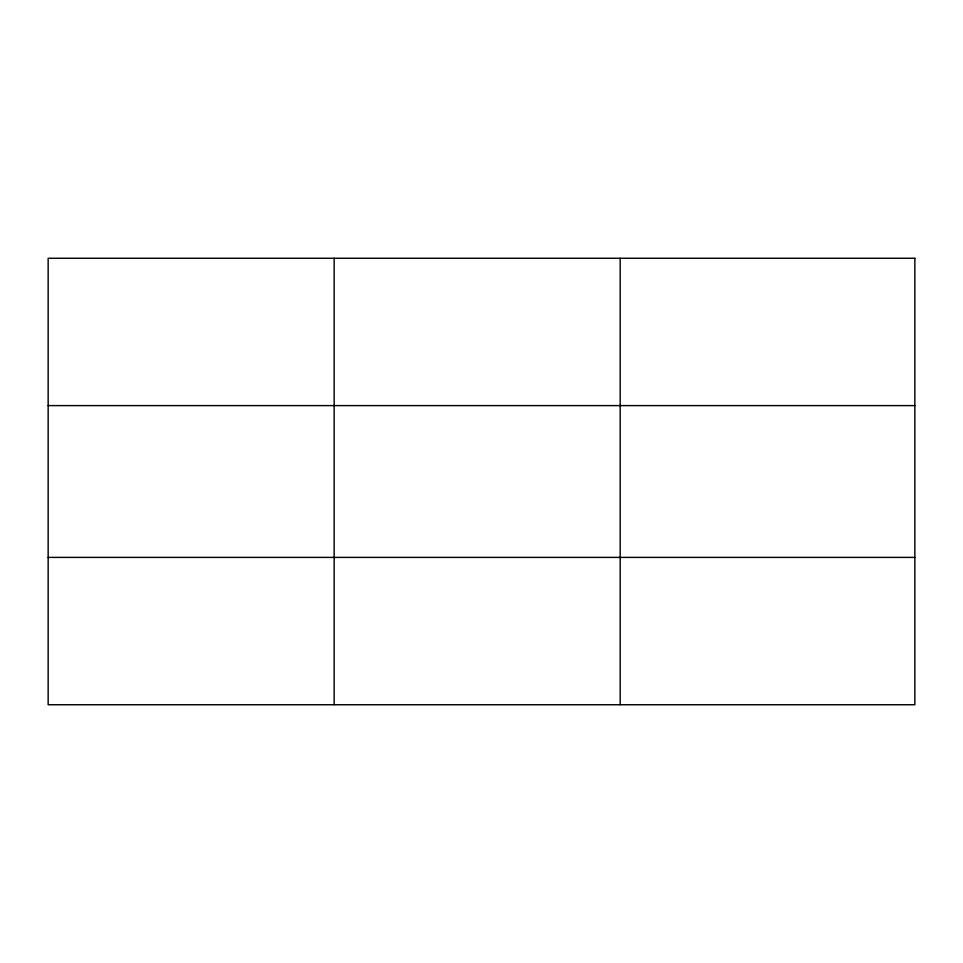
<?xml version="1.0" encoding="UTF-8"?>
<svg xmlns="http://www.w3.org/2000/svg" width="963" height="963" viewBox="0 0 963 963"><rect width="100%" height="100%" fill="white"/><g stroke="black" fill="none" stroke-linecap="round" stroke-linejoin="round"><path stroke-width="1.44" d="M334.161 704.735L334.161 258.265M620.172 704.735L620.172 258.265M48.15 405.604L914.85 405.604M48.15 557.396L914.85 557.396M914.85 258.265L914.85 704.735L48.15 704.735L48.15 258.265L914.85 258.265"/></g></svg>
